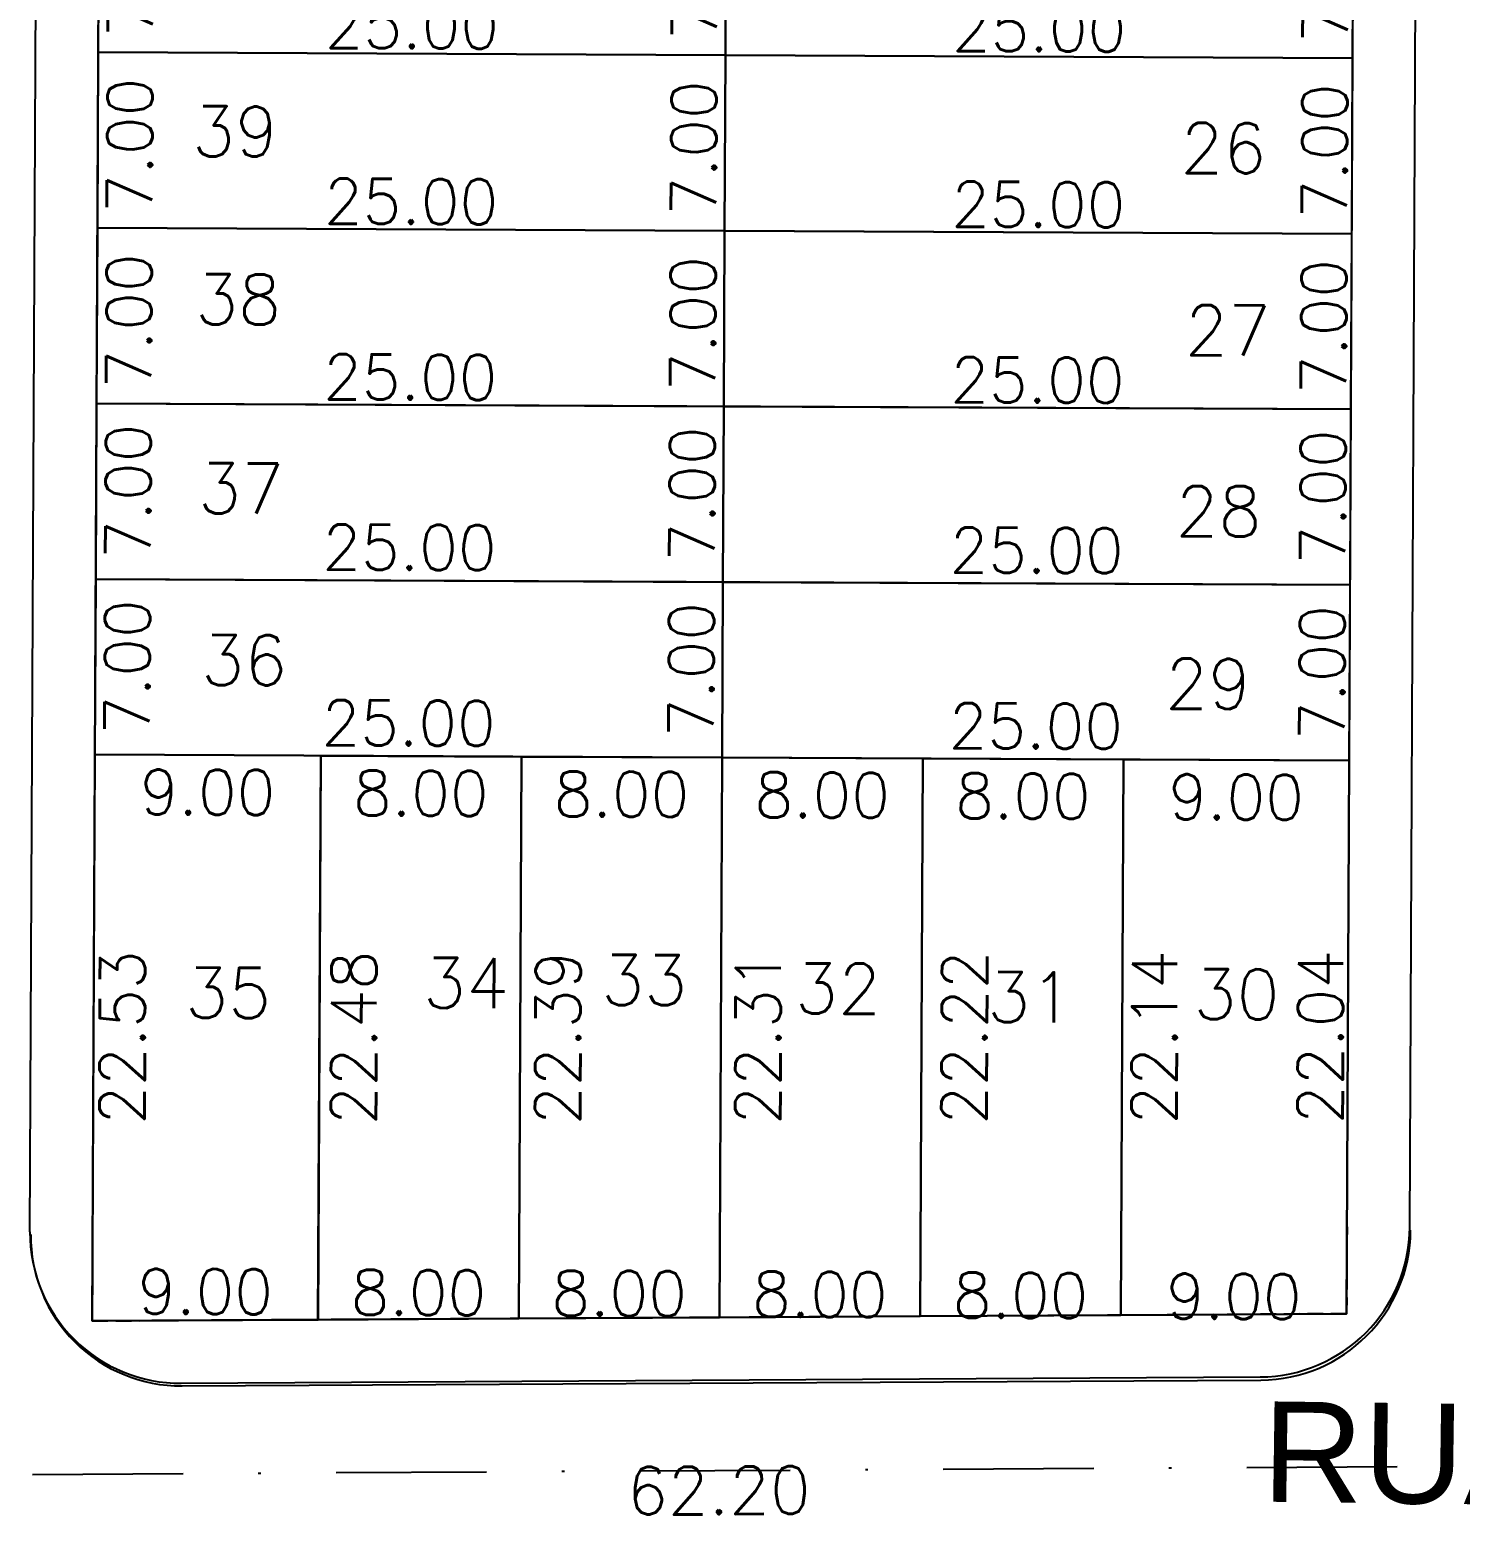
# Model space of a CAD drawing. Header units: millimetres. Extents: x -4430026 to 4783824, y 584 to 9593110.
# Drawn here: x 1814.9 to 1871.9, y 1501.7 to 1561.2 of the extents above; entities that cross this region are included whole.
import ezdxf
from ezdxf.enums import TextEntityAlignment as Align

# ---------------------------------------------------------------- set-up
doc = ezdxf.new("R2010")
doc.units = ezdxf.units.MM
for name, pattern in [('DASHDOT', [1, 0.5, -0.25, 0, -0.25]), ('HIDDEN', [0.375, 0.25, -0.125]), ('HIDDEN2', [0.1875, 0.125, -0.0625])]:
    doc.linetypes.add(name, pattern=pattern)
for name, color, linetype in [('boundary filipe', 6, 'Continuous'), ('BOUNDARY LOTES', 2, 'Continuous'), ('Calçada', 1, 'Continuous'), ('CANTOS', 9, 'HIDDEN'), ('Cota', 8, 'Continuous'), ('COTAS', 8, 'Continuous'), ('Lotes', 2, 'Continuous'), ('Nomes de Ruas', 3, 'Continuous'), ('Numero de lotes', 5, 'Continuous'), ('Projeção', 8, 'HIDDEN2'), ('QUADRA', 4, 'Continuous')]:
    doc.layers.add(name, color=color, linetype=linetype)
doc.styles.add('arcad1', font='romans.shx')
doc.styles.add('ARIAL', font='arial.ttf', dxfattribs={"height": 0.25})
doc.styles.add('ROMANS', font='romans.shx')
doc.dimstyles.new('BOLA100', dxfattribs={"dimscale": 0, "dimtxt": 1.9, "dimasz": 0.18, "dimexe": 0.18, "dimexo": 0.063, "dimgap": 0, "dimtad": 1, "dimzin": 4, "dimdsep": 46, "dimtxsty": 'ROMANS', "dimcen": 0.09, "dimse1": 1, "dimse2": 1, "dimsd1": 1, "dimsd2": 1, "dimclrt": 256, "dimaunit": 1, "dimadec": 4, "dimazin": 0, "dimtfac": 1.2, "dimtix": 1, "dimtmove": 2, "dimatfit": 3, "dimfxl": 1, "dimtvp": 2, "dimtolj": 1, "dimtzin": 4, "dimarcsym": 0})
doc.dimstyles.get("Standard").update_dxf_attribs({"dimtxt": 0.18, "dimasz": 0.18, "dimexe": 0.18, "dimexo": 0.0625, "dimgap": 0.09, "dimtad": 0, "dimtih": 1, "dimtoh": 1, "dimdec": 4, "dimzin": 0, "dimdsep": 46, "dimtxsty": 'Standard', "dimcen": 0.09, "dimadec": 0, "dimazin": 0, "dimtfac": 1, "dimtdec": 4, "dimtofl": 0, "dimtmove": 0, "dimatfit": 3, "dimfxl": 1, "dimtolj": 1, "dimtzin": 0, "dimarcsym": 0})

# ---------------------------------------------------------------- blocks, each defined once
blk = doc.blocks.new('*D14050')
at = {"layer": 'DEFPOINTS', "color": 0, "linetype": 'ByBlock'}
for p in [(1811.216, 1503.577), (1873.418, 1503.939), (1873.428, 1502.193)]:
    blk.add_point(p, dxfattribs=at)
at = {"layer": 'COTAS', "linetype": 'ByBlock', "insert": (1842.322, 1502.961), "char_height": 1.9, "attachment_point": 5, "rotation": 0.33364, "style": 'ROMANS'}
blk.add_mtext('\\A1;62.20', dxfattribs=at)
blk = doc.blocks.new('*D11589')
at = {"layer": 'DEFPOINTS', "color": 0}
for p in [(1822.198, 1532.262), (1822.198, 1532.262), (1822.091, 1509.728)]:
    blk.add_point(p, dxfattribs=at)
at = {"layer": 'Cota', "color": 41, "insert": (1818.544, 1521.012), "char_height": 1.8, "attachment_point": 5, "rotation": 89.72858, "style": 'ROMANS'}
blk.add_mtext('\\A1;22.53', dxfattribs=at)
blk = doc.blocks.new('*D11590')
at = {"layer": 'DEFPOINTS', "color": 0}
for p in [(1826.452, 1532.242), (1831.422, 1532.219), (1826.345, 1509.765)]:
    blk.add_point(p, dxfattribs=at)
at = {"layer": 'Cota', "color": 41, "insert": (1827.769, 1520.997), "char_height": 1.8, "attachment_point": 5, "rotation": 89.72858, "style": 'ROMANS'}
blk.add_mtext('\\A1;22.48', dxfattribs=at)
blk = doc.blocks.new('*D11591')
at = {"layer": 'DEFPOINTS', "color": 0}
for p in [(1834.452, 1532.204), (1839.56, 1532.18), (1834.346, 1509.812)]:
    blk.add_point(p, dxfattribs=at)
at = {"layer": 'Cota', "color": 41, "insert": (1835.907, 1521.001), "char_height": 1.8, "attachment_point": 5, "rotation": 89.72858, "style": 'ROMANS'}
blk.add_mtext('\\A1;22.39', dxfattribs=at)
blk = doc.blocks.new('*D11592')
at = {"layer": 'DEFPOINTS', "color": 0}
for p in [(1842.452, 1532.166), (1847.538, 1532.142), (1842.346, 1509.858)]:
    blk.add_point(p, dxfattribs=at)
at = {"layer": 'Cota', "color": 41, "insert": (1843.885, 1521.005), "char_height": 1.8, "attachment_point": 5, "rotation": 89.72858, "style": 'ROMANS'}
blk.add_mtext('\\A1;22.31', dxfattribs=at)
blk = doc.blocks.new('*D11593')
at = {"layer": 'DEFPOINTS', "color": 0}
for p in [(1850.452, 1532.128), (1855.757, 1532.103), (1850.346, 1509.905)]:
    blk.add_point(p, dxfattribs=at)
at = {"layer": 'Cota', "color": 41, "insert": (1852.104, 1521.009), "char_height": 1.8, "attachment_point": 5, "rotation": 89.72858, "style": 'ROMANS'}
blk.add_mtext('\\A1;22.22', dxfattribs=at)
blk = doc.blocks.new('*D11594')
at = {"layer": 'DEFPOINTS', "color": 0}
for p in [(1858.451, 1532.091), (1863.331, 1532.067), (1858.347, 1509.951)]:
    blk.add_point(p, dxfattribs=at)
at = {"layer": 'Cota', "color": 41, "insert": (1859.679, 1521.015), "char_height": 1.8, "attachment_point": 5, "rotation": 89.72858, "style": 'ROMANS'}
blk.add_mtext('\\A1;22.14', dxfattribs=at)
blk = doc.blocks.new('*D11595')
at = {"layer": 'DEFPOINTS', "color": 0}
for p in [(1867.451, 1532.048), (1869.951, 1532.036), (1867.347, 1510.004)]:
    blk.add_point(p, dxfattribs=at)
at = {"layer": 'Cota', "color": 41, "insert": (1866.299, 1521.031), "char_height": 1.8, "attachment_point": 5, "rotation": 89.72858, "style": 'ROMANS'}
blk.add_mtext('\\A1;22.04', dxfattribs=at)
blk = doc.blocks.new('*D11596')
at = {"layer": 'DEFPOINTS', "color": 0}
for p in [(1817.353, 1511.481), (1826.353, 1511.439), (1826.334, 1507.265)]:
    blk.add_point(p, dxfattribs=at)
at = {"layer": 'Cota', "color": 41, "insert": (1821.851, 1510.887), "char_height": 1.8, "attachment_point": 5, "rotation": 359.72858, "style": 'ROMANS'}
blk.add_mtext('\\A1;9.00', dxfattribs=at)
blk = doc.blocks.new('*D11597')
at = {"layer": 'DEFPOINTS', "color": 0}
for p in [(1826.353, 1511.439), (1834.346, 1509.812), (1834.333, 1507.228)]:
    blk.add_point(p, dxfattribs=at)
at = {"layer": 'Cota', "color": 41, "insert": (1830.351, 1510.846), "char_height": 1.8, "attachment_point": 5, "rotation": 359.72858, "style": 'ROMANS'}
blk.add_mtext('\\A1;8.00', dxfattribs=at)
blk = doc.blocks.new('*D11598')
at = {"layer": 'DEFPOINTS', "color": 0}
for p in [(1834.346, 1509.812), (1842.346, 1509.858), (1842.333, 1507.19)]:
    blk.add_point(p, dxfattribs=at)
at = {"layer": 'Cota', "color": 41, "insert": (1838.35, 1510.809), "char_height": 1.8, "attachment_point": 5, "rotation": 359.72858, "style": 'ROMANS'}
blk.add_mtext('\\A1;8.00', dxfattribs=at)
blk = doc.blocks.new('*D11599')
at = {"layer": 'DEFPOINTS', "color": 0}
for p in [(1842.346, 1509.858), (1850.346, 1509.905), (1850.333, 1507.152)]:
    blk.add_point(p, dxfattribs=at)
at = {"layer": 'Cota', "color": 41, "insert": (1846.35, 1510.771), "char_height": 1.8, "attachment_point": 5, "rotation": 359.72858, "style": 'ROMANS'}
blk.add_mtext('\\A1;8.00', dxfattribs=at)
blk = doc.blocks.new('*D11600')
at = {"layer": 'DEFPOINTS', "color": 0}
for p in [(1850.346, 1509.905), (1858.347, 1509.951), (1858.333, 1507.114)]:
    blk.add_point(p, dxfattribs=at)
at = {"layer": 'Cota', "color": 41, "insert": (1854.35, 1510.733), "char_height": 1.8, "attachment_point": 5, "rotation": 359.72858, "style": 'ROMANS'}
blk.add_mtext('\\A1;8.00', dxfattribs=at)
blk = doc.blocks.new('*D11601')
at = {"layer": 'DEFPOINTS', "color": 0}
for p in [(1858.347, 1509.951), (1867.347, 1510.004), (1867.333, 1507.071)]:
    blk.add_point(p, dxfattribs=at)
at = {"layer": 'Cota', "color": 41, "insert": (1862.85, 1510.693), "char_height": 1.8, "attachment_point": 5, "rotation": 359.72858, "style": 'ROMANS'}
blk.add_mtext('\\A1;9.00', dxfattribs=at)
blk = doc.blocks.new('*D11602')
at = {"layer": 'DEFPOINTS', "color": 0}
for p in [(1817.452, 1532.285), (1826.452, 1532.242), (1826.428, 1527.166)]:
    blk.add_point(p, dxfattribs=at)
at = {"layer": 'Cota', "color": 41, "insert": (1821.945, 1530.788), "char_height": 1.8, "attachment_point": 5, "rotation": 359.72858, "style": 'ROMANS'}
blk.add_mtext('\\A1;9.00', dxfattribs=at)
blk = doc.blocks.new('*D11603')
at = {"layer": 'DEFPOINTS', "color": 0}
for p in [(1826.452, 1532.242), (1834.452, 1532.204), (1834.428, 1527.128)]:
    blk.add_point(p, dxfattribs=at)
at = {"layer": 'Cota', "color": 41, "insert": (1830.445, 1530.747), "char_height": 1.8, "attachment_point": 5, "rotation": 359.72858, "style": 'ROMANS'}
blk.add_mtext('\\A1;8.00', dxfattribs=at)
blk = doc.blocks.new('*D11604')
at = {"layer": 'DEFPOINTS', "color": 0}
for p in [(1834.452, 1532.204), (1842.452, 1532.166), (1842.428, 1527.091)]:
    blk.add_point(p, dxfattribs=at)
at = {"layer": 'Cota', "color": 41, "insert": (1838.445, 1530.709), "char_height": 1.8, "attachment_point": 5, "rotation": 359.72858, "style": 'ROMANS'}
blk.add_mtext('\\A1;8.00', dxfattribs=at)
blk = doc.blocks.new('*D11605')
at = {"layer": 'DEFPOINTS', "color": 0}
for p in [(1842.452, 1532.166), (1850.452, 1532.128), (1850.428, 1527.053)]:
    blk.add_point(p, dxfattribs=at)
at = {"layer": 'Cota', "color": 41, "insert": (1846.445, 1530.672), "char_height": 1.8, "attachment_point": 5, "rotation": 359.72858, "style": 'ROMANS'}
blk.add_mtext('\\A1;8.00', dxfattribs=at)
blk = doc.blocks.new('*D11606')
at = {"layer": 'DEFPOINTS', "color": 0}
for p in [(1850.452, 1532.128), (1858.451, 1532.091), (1858.427, 1527.015)]:
    blk.add_point(p, dxfattribs=at)
at = {"layer": 'Cota', "color": 41, "insert": (1854.445, 1530.634), "char_height": 1.8, "attachment_point": 5, "rotation": 359.72858, "style": 'ROMANS'}
blk.add_mtext('\\A1;8.00', dxfattribs=at)
blk = doc.blocks.new('*D11607')
at = {"layer": 'DEFPOINTS', "color": 0}
for p in [(1858.451, 1532.091), (1867.451, 1532.048), (1867.427, 1526.972)]:
    blk.add_point(p, dxfattribs=at)
at = {"layer": 'Cota', "color": 41, "insert": (1862.944, 1530.593), "char_height": 1.8, "attachment_point": 5, "rotation": 359.72858, "style": 'ROMANS'}
blk.add_mtext('\\A1;9.00', dxfattribs=at)
blk = doc.blocks.new('*D11608')
at = {"layer": 'DEFPOINTS', "color": 0}
for p in [(1817.448, 1531.48), (1842.448, 1531.361), (1842.441, 1529.885)]:
    blk.add_point(p, dxfattribs=at)
at = {"layer": 'Cota', "color": 41, "insert": (1829.958, 1533.545), "char_height": 1.8, "attachment_point": 5, "rotation": 359.72858, "style": 'ROMANS'}
blk.add_mtext('\\A1;25.00', dxfattribs=at)
blk = doc.blocks.new('*D11609')
at = {"layer": 'DEFPOINTS', "color": 0}
for p in [(1842.448, 1531.361), (1867.448, 1531.243), (1867.441, 1529.767)]:
    blk.add_point(p, dxfattribs=at)
at = {"layer": 'Cota', "color": 41, "insert": (1854.958, 1533.426), "char_height": 1.8, "attachment_point": 5, "rotation": 359.72858, "style": 'ROMANS'}
blk.add_mtext('\\A1;25.00', dxfattribs=at)
blk = doc.blocks.new('*D11610')
at = {"layer": 'DEFPOINTS', "color": 0}
for p in [(1817.485, 1539.285), (1822.358, 1539.262), (1817.452, 1532.285)]:
    blk.add_point(p, dxfattribs=at)
at = {"layer": 'Cota', "color": 41, "insert": (1818.741, 1535.779), "char_height": 1.8, "attachment_point": 5, "rotation": 89.72858, "style": 'ROMANS'}
blk.add_mtext('\\A1;7.00', dxfattribs=at)
blk = doc.blocks.new('*D11611')
at = {"layer": 'DEFPOINTS', "color": 0}
for p in [(1842.485, 1539.166), (1844.84, 1539.155), (1842.452, 1532.166)]:
    blk.add_point(p, dxfattribs=at)
at = {"layer": 'Cota', "color": 41, "insert": (1841.223, 1535.672), "char_height": 1.8, "attachment_point": 5, "rotation": 89.72858, "style": 'ROMANS'}
blk.add_mtext('\\A1;7.00', dxfattribs=at)
blk = doc.blocks.new('*D11612')
at = {"layer": 'DEFPOINTS', "color": 0}
for p in [(1867.485, 1539.048), (1869.984, 1539.036), (1867.451, 1532.048)]:
    blk.add_point(p, dxfattribs=at)
at = {"layer": 'Cota', "color": 41, "insert": (1866.368, 1535.553), "char_height": 1.8, "attachment_point": 5, "rotation": 89.72858, "style": 'ROMANS'}
blk.add_mtext('\\A1;7.00', dxfattribs=at)
blk = doc.blocks.new('*D11613')
at = {"layer": 'DEFPOINTS', "color": 0}
for p in [(1817.481, 1538.48), (1842.481, 1538.361), (1842.474, 1536.885)]:
    blk.add_point(p, dxfattribs=at)
at = {"layer": 'Cota', "color": 41, "insert": (1829.991, 1540.545), "char_height": 1.8, "attachment_point": 5, "rotation": 359.72858, "style": 'ROMANS'}
blk.add_mtext('\\A1;25.00', dxfattribs=at)
blk = doc.blocks.new('*D11614')
at = {"layer": 'DEFPOINTS', "color": 0}
for p in [(1842.481, 1538.361), (1867.481, 1538.243), (1867.474, 1536.767)]:
    blk.add_point(p, dxfattribs=at)
at = {"layer": 'Cota', "color": 41, "insert": (1854.991, 1540.426), "char_height": 1.8, "attachment_point": 5, "rotation": 359.72858, "style": 'ROMANS'}
blk.add_mtext('\\A1;25.00', dxfattribs=at)
blk = doc.blocks.new('*D11615')
at = {"layer": 'DEFPOINTS', "color": 0}
for p in [(1817.518, 1546.285), (1822.391, 1546.262), (1817.485, 1539.285)]:
    blk.add_point(p, dxfattribs=at)
at = {"layer": 'Cota', "color": 41, "insert": (1818.775, 1542.779), "char_height": 1.8, "attachment_point": 5, "rotation": 89.72858, "style": 'ROMANS'}
blk.add_mtext('\\A1;7.00', dxfattribs=at)
blk = doc.blocks.new('*D11616')
at = {"layer": 'DEFPOINTS', "color": 0}
for p in [(1842.518, 1546.166), (1844.873, 1546.155), (1842.485, 1539.166)]:
    blk.add_point(p, dxfattribs=at)
at = {"layer": 'Cota', "color": 41, "insert": (1841.256, 1542.672), "char_height": 1.8, "attachment_point": 5, "rotation": 89.72858, "style": 'ROMANS'}
blk.add_mtext('\\A1;7.00', dxfattribs=at)
blk = doc.blocks.new('*D11617')
at = {"layer": 'DEFPOINTS', "color": 0}
for p in [(1867.518, 1546.048), (1870.018, 1546.036), (1867.485, 1539.048)]:
    blk.add_point(p, dxfattribs=at)
at = {"layer": 'Cota', "color": 41, "insert": (1866.401, 1542.553), "char_height": 1.8, "attachment_point": 5, "rotation": 89.72858, "style": 'ROMANS'}
blk.add_mtext('\\A1;7.00', dxfattribs=at)
blk = doc.blocks.new('*D11618')
at = {"layer": 'DEFPOINTS', "color": 0}
for p in [(1817.513, 1545.266), (1842.513, 1545.148), (1842.506, 1543.672)]:
    blk.add_point(p, dxfattribs=at)
at = {"layer": 'Cota', "color": 41, "insert": (1830.023, 1547.331), "char_height": 1.8, "attachment_point": 5, "rotation": 359.72858, "style": 'ROMANS'}
blk.add_mtext('\\A1;25.00', dxfattribs=at)
blk = doc.blocks.new('*D11619')
at = {"layer": 'DEFPOINTS', "color": 0}
for p in [(1842.513, 1545.148), (1867.513, 1545.029), (1867.506, 1543.553)]:
    blk.add_point(p, dxfattribs=at)
at = {"layer": 'Cota', "color": 41, "insert": (1855.023, 1547.213), "char_height": 1.8, "attachment_point": 5, "rotation": 359.72858, "style": 'ROMANS'}
blk.add_mtext('\\A1;25.00', dxfattribs=at)
blk = doc.blocks.new('*D11620')
at = {"layer": 'DEFPOINTS', "color": 0}
for p in [(1817.55, 1553.071), (1822.423, 1553.048), (1817.517, 1546.071)]:
    blk.add_point(p, dxfattribs=at)
at = {"layer": 'Cota', "color": 41, "insert": (1818.807, 1549.565), "char_height": 1.8, "attachment_point": 5, "rotation": 89.72858, "style": 'ROMANS'}
blk.add_mtext('\\A1;7.00', dxfattribs=at)
blk = doc.blocks.new('*D11621')
at = {"layer": 'DEFPOINTS', "color": 0}
for p in [(1842.55, 1552.953), (1844.905, 1552.941), (1842.517, 1545.953)]:
    blk.add_point(p, dxfattribs=at)
at = {"layer": 'Cota', "color": 41, "insert": (1841.289, 1549.459), "char_height": 1.8, "attachment_point": 5, "rotation": 89.72858, "style": 'ROMANS'}
blk.add_mtext('\\A1;7.00', dxfattribs=at)
blk = doc.blocks.new('*D11622')
at = {"layer": 'DEFPOINTS', "color": 0}
for p in [(1867.55, 1552.834), (1870.05, 1552.822), (1867.517, 1545.834)]:
    blk.add_point(p, dxfattribs=at)
at = {"layer": 'Cota', "color": 41, "insert": (1866.433, 1549.339), "char_height": 1.8, "attachment_point": 5, "rotation": 89.72858, "style": 'ROMANS'}
blk.add_mtext('\\A1;7.00', dxfattribs=at)
blk = doc.blocks.new('*D11623')
at = {"layer": 'DEFPOINTS', "color": 0}
for p in [(1817.547, 1552.266), (1842.546, 1552.148), (1842.539, 1550.672)]:
    blk.add_point(p, dxfattribs=at)
at = {"layer": 'Cota', "color": 41, "insert": (1830.057, 1554.331), "char_height": 1.8, "attachment_point": 5, "rotation": 359.72858, "style": 'ROMANS'}
blk.add_mtext('\\A1;25.00', dxfattribs=at)
blk = doc.blocks.new('*D11624')
at = {"layer": 'DEFPOINTS', "color": 0}
for p in [(1842.546, 1552.148), (1867.546, 1552.029), (1867.539, 1550.553)]:
    blk.add_point(p, dxfattribs=at)
at = {"layer": 'Cota', "color": 41, "insert": (1855.056, 1554.212), "char_height": 1.8, "attachment_point": 5, "rotation": 359.72858, "style": 'ROMANS'}
blk.add_mtext('\\A1;25.00', dxfattribs=at)
blk = doc.blocks.new('*D11625')
at = {"layer": 'DEFPOINTS', "color": 0}
for p in [(1817.584, 1560.071), (1822.456, 1560.048), (1817.55, 1553.071)]:
    blk.add_point(p, dxfattribs=at)
at = {"layer": 'Cota', "color": 41, "insert": (1818.84, 1556.565), "char_height": 1.8, "attachment_point": 5, "rotation": 89.72858, "style": 'ROMANS'}
blk.add_mtext('\\A1;7.00', dxfattribs=at)
blk = doc.blocks.new('*D11626')
at = {"layer": 'DEFPOINTS', "color": 0}
for p in [(1842.583, 1559.953), (1844.938, 1559.941), (1842.55, 1552.953)]:
    blk.add_point(p, dxfattribs=at)
at = {"layer": 'Cota', "color": 41, "insert": (1841.322, 1556.458), "char_height": 1.8, "attachment_point": 5, "rotation": 89.72858, "style": 'ROMANS'}
blk.add_mtext('\\A1;7.00', dxfattribs=at)
blk = doc.blocks.new('*D11627')
at = {"layer": 'DEFPOINTS', "color": 0}
for p in [(1867.583, 1559.834), (1870.083, 1559.822), (1867.55, 1552.834)]:
    blk.add_point(p, dxfattribs=at)
at = {"layer": 'Cota', "color": 41, "insert": (1866.466, 1556.339), "char_height": 1.8, "attachment_point": 5, "rotation": 89.72858, "style": 'ROMANS'}
blk.add_mtext('\\A1;7.00', dxfattribs=at)
blk = doc.blocks.new('*D11628')
at = {"layer": 'DEFPOINTS', "color": 0}
for p in [(1817.58, 1559.266), (1842.579, 1559.147), (1842.572, 1557.672)]:
    blk.add_point(p, dxfattribs=at)
at = {"layer": 'Cota', "color": 41, "insert": (1830.09, 1561.331), "char_height": 1.8, "attachment_point": 5, "rotation": 359.72858, "style": 'ROMANS'}
blk.add_mtext('\\A1;25.00', dxfattribs=at)
blk = doc.blocks.new('*D11629')
at = {"layer": 'DEFPOINTS', "color": 0}
for p in [(1842.579, 1559.147), (1867.579, 1559.029), (1867.572, 1557.553)]:
    blk.add_point(p, dxfattribs=at)
at = {"layer": 'Cota', "color": 41, "insert": (1855.089, 1561.212), "char_height": 1.8, "attachment_point": 5, "rotation": 359.72858, "style": 'ROMANS'}
blk.add_mtext('\\A1;25.00', dxfattribs=at)
blk = doc.blocks.new('*D11630')
at = {"layer": 'DEFPOINTS', "color": 0}
for p in [(1817.617, 1567.071), (1822.49, 1567.048), (1817.584, 1560.071)]:
    blk.add_point(p, dxfattribs=at)
at = {"layer": 'Cota', "color": 41, "insert": (1818.873, 1563.565), "char_height": 1.8, "attachment_point": 5, "rotation": 89.72858, "style": 'ROMANS'}
blk.add_mtext('\\A1;7.00', dxfattribs=at)
blk = doc.blocks.new('*D11631')
at = {"layer": 'DEFPOINTS', "color": 0}
for p in [(1842.616, 1566.952), (1844.971, 1566.941), (1842.583, 1559.953)]:
    blk.add_point(p, dxfattribs=at)
at = {"layer": 'Cota', "color": 41, "insert": (1841.355, 1563.458), "char_height": 1.8, "attachment_point": 5, "rotation": 89.72858, "style": 'ROMANS'}
blk.add_mtext('\\A1;7.00', dxfattribs=at)
blk = doc.blocks.new('*D11632')
at = {"layer": 'DEFPOINTS', "color": 0}
for p in [(1867.616, 1566.834), (1870.116, 1566.822), (1867.583, 1559.834)]:
    blk.add_point(p, dxfattribs=at)
at = {"layer": 'Cota', "color": 41, "insert": (1866.5, 1563.339), "char_height": 1.8, "attachment_point": 5, "rotation": 89.72858, "style": 'ROMANS'}
blk.add_mtext('\\A1;7.00', dxfattribs=at)

msp = doc.modelspace()

# ---------------------------------------------------------------- linework, layer by layer
at = {"layer": 'boundary filipe', "elevation": 2.439}
msp.add_lwpolyline([(1817.345, 1509.713), (1818.311, 1713.559), (1868.31, 1713.323), (1867.347, 1510.004), (1817.345, 1509.713)], close=True, dxfattribs=at)
at = {"layer": 'BOUNDARY LOTES', "elevation": 2.439}
for points in [[(1842.617, 1567.166), (1817.618, 1567.284), (1817.585, 1560.284), (1842.584, 1560.166)], [(1867.617, 1567.048), (1842.617, 1567.166), (1842.584, 1560.166), (1867.584, 1560.048)], [(1842.584, 1560.166), (1817.585, 1560.284), (1817.551, 1553.285), (1842.551, 1553.166)], [(1867.584, 1560.048), (1842.584, 1560.166), (1842.551, 1553.166), (1867.551, 1553.048)], [(1842.551, 1553.166), (1817.551, 1553.285), (1817.518, 1546.285), (1842.518, 1546.166)], [(1867.551, 1553.048), (1842.551, 1553.166), (1842.518, 1546.166), (1867.518, 1546.048)], [(1842.518, 1546.166), (1817.518, 1546.285), (1817.485, 1539.285), (1842.485, 1539.166)], [(1842.518, 1546.166), (1817.518, 1546.285), (1817.485, 1539.285), (1842.485, 1539.166)], [(1867.518, 1546.048), (1842.518, 1546.166), (1842.485, 1539.166), (1867.485, 1539.048)], [(1842.485, 1539.166), (1817.485, 1539.285), (1817.452, 1532.285), (1842.452, 1532.166)], [(1867.485, 1539.048), (1842.485, 1539.166), (1842.452, 1532.166), (1867.451, 1532.048)], [(1826.452, 1532.242), (1817.452, 1532.285), (1817.345, 1509.713), (1826.344, 1509.765)], [(1834.452, 1532.204), (1826.452, 1532.242), (1826.345, 1509.765), (1834.346, 1509.812)], [(1842.452, 1532.166), (1834.452, 1532.204), (1834.347, 1509.812), (1842.346, 1509.858)], [(1850.452, 1532.128), (1842.452, 1532.166), (1842.346, 1509.858), (1850.346, 1509.905)], [(1858.451, 1532.091), (1850.452, 1532.128), (1850.346, 1509.905), (1858.347, 1509.951)], [(1867.451, 1532.048), (1858.451, 1532.091), (1858.347, 1509.951), (1867.347, 1510.004)]]:
    msp.add_lwpolyline(points, close=True, dxfattribs=at)
at = {"layer": 'Calçada'}
for p, q in [((1814.862, 1513.262, 2.439), (1815.794, 1710.071, 2.439)), ((1869.863, 1513.455, 2.439), (1870.793, 1709.811, 2.439)), ((1820.897, 1507.233, 2.439), (1863.898, 1507.484, 2.439))]:
    msp.add_line(p, q, dxfattribs=at)
at = {"layer": 'Calçada', "lineweight": -3}
msp.add_line((1820.926, 1507.125), (1863.928, 1507.358), dxfattribs=at)
msp.add_line((1820.926, 1507.125), (1863.928, 1507.358), dxfattribs=at)
at = {"layer": 'Calçada'}
for centre, start, end in [((1820.862, 1513.233, 2.439), 179.72858, 270.33364), ((1863.863, 1513.484, 2.439), 270.33364, 359.72858)]:
    msp.add_arc(centre, 6, start, end, dxfattribs=at)
at = {"layer": 'Calçada', "lineweight": -3}
for centre, start, end in [((1820.893, 1513.125), 179.70531, 270.31037), ((1820.893, 1513.125), 179.70531, 270.31037), ((1863.895, 1513.358), 270.31037, 359.70531), ((1863.895, 1513.358), 270.31037, 359.70531)]:
    msp.add_arc(centre, 6, start, end, dxfattribs=at)
at = {"layer": 'CANTOS', "ltscale": 2.5, "elevation": 2.439}
for points in [[(1817.362, 1513.25), (1817.345, 1509.713), (1820.882, 1509.733)], [(1867.363, 1513.467), (1867.347, 1510.004), (1863.884, 1509.984)]]:
    msp.add_lwpolyline(points, dxfattribs=at)
at = {"layer": 'Lotes'}
for p, q in [((1842.346, 1509.858, 2.439), (1843.31, 1713.441, 2.439)), ((1867.584, 1560.048, 2.439), (1817.585, 1560.284, 2.439)), ((1867.551, 1553.048, 2.439), (1817.551, 1553.285, 2.439)), ((1867.518, 1546.048, 2.439), (1817.518, 1546.285, 2.439)), ((1867.485, 1539.048, 2.439), (1817.485, 1539.285, 2.439)), ((1867.485, 1539.048, 2.439), (1817.485, 1539.285, 2.439)), ((1867.485, 1539.048, 2.439), (1817.485, 1539.285, 2.439)), ((1867.485, 1539.048, 2.439), (1817.485, 1539.285, 2.439)), ((1867.451, 1532.048, 2.439), (1817.452, 1532.285, 2.439)), ((1826.345, 1509.765, 2.439), (1826.452, 1532.242, 2.439)), ((1834.346, 1509.812, 2.439), (1834.452, 1532.204, 2.439)), ((1850.346, 1509.905, 2.439), (1850.452, 1532.128, 2.439)), ((1858.347, 1509.951, 2.439), (1858.451, 1532.091, 2.439))]:
    msp.add_line(p, q, dxfattribs=at)
at = {"layer": 'Lotes', "elevation": 2.439}
for points in [[(1826.452, 1532.242), (1817.452, 1532.285), (1817.345, 1509.713), (1826.344, 1509.765)], [(1826.452, 1532.242), (1834.452, 1532.204), (1834.346, 1509.812), (1826.344, 1509.765)], [(1834.452, 1532.204), (1842.452, 1532.166), (1842.346, 1509.858), (1834.347, 1509.812)], [(1842.452, 1532.166), (1850.452, 1532.128), (1850.346, 1509.905), (1842.346, 1509.858)], [(1850.452, 1532.128), (1858.451, 1532.091), (1858.347, 1509.951), (1850.346, 1509.905)], [(1858.451, 1532.091), (1867.451, 1532.048), (1867.347, 1510.004), (1858.347, 1509.951)]]:
    msp.add_lwpolyline(points, close=True, dxfattribs=at)
at = {"layer": 'Projeção', "linetype": 'DASHDOT', "ltscale": 12}
msp.add_line((1669.767, 1502.753, 2.439), (2314.916, 1506.51, 2.439), dxfattribs=at)
at = {"layer": 'QUADRA', "elevation": 2.439}
msp.add_lwpolyline([(1817.345, 1509.713), (1818.311, 1713.559), (1868.31, 1713.323), (1867.347, 1510.004), (1817.345, 1509.713)], close=True, dxfattribs=at)

# ---------------------------------------------------------------- texts
at = {"layer": 'Nomes de Ruas', "extrusion": (-0.084173, 0.020544, 0.996239), "style": 'ARIAL'}
msp.add_text('RUA 36  .', height=4, rotation=102.96746, dxfattribs=at).set_placement((-1906.294, 1460.346, -127.007), align=Align.MIDDLE_CENTER)
at = {"layer": 'Numero de lotes', "style": 'arcad1'}
for s, p in [('39', (1823.042, 1557.124, 2.439)), ('26', (1862.432, 1556.457, 2.439)), ('38', (1823.163, 1550.428, 2.439)), ('27', (1862.614, 1549.197, 2.439)), ('37', (1823.282, 1542.896, 2.439)), ('28', (1862.24, 1541.985, 2.439)), ('36', (1823.402, 1536.048, 2.439)), ('29', (1861.821, 1535.108, 2.439)), ('35', (1822.766, 1522.79, 2.439)), ('34', (1832.243, 1523.184, 2.439)), ('33', (1839.35, 1523.301, 2.439)), ('32', (1847.072, 1522.96, 2.439)), ('31', (1854.732, 1522.62, 2.439)), ('30', (1862.958, 1522.733, 2.439))]:
    msp.add_text(s, height=2, rotation=359.72858, dxfattribs=at).set_placement(p, align=Align.MIDDLE_CENTER)

# ---------------------------------------------------------------- dimensions: what is measured, and where the dimension line sits
at = {"layer": 'Cota'}
for p1, p2, distance, picture, middle in [((1817.584, 1560.071, 2.439), (1817.617, 1567.071, 2.439), -4.873, '*D11630', (1818.873, 1563.565, 2.439)), ((1842.583, 1559.953, 2.439), (1842.616, 1566.952, 2.439), -2.355, '*D11631', (1841.355, 1563.458, 2.439)), ((1867.583, 1559.834, 2.439), (1867.616, 1566.834, 2.439), -2.5, '*D11632', (1866.5, 1563.339, 2.439)), ((1817.58, 1559.266, 2.439), (1842.579, 1559.147, 2.439), -1.476, '*D11628', (1830.09, 1561.331, 2.439)), ((1817.55, 1553.071, 2.439), (1817.584, 1560.071, 2.439), -4.873, '*D11625', (1818.84, 1556.565, 2.439)), ((1842.55, 1552.953, 2.439), (1842.583, 1559.953, 2.439), -2.355, '*D11626', (1841.322, 1556.458, 2.439)), ((1867.55, 1552.834, 2.439), (1867.583, 1559.834, 2.439), -2.5, '*D11627', (1866.466, 1556.339, 2.439)), ((1817.547, 1552.266, 2.439), (1842.546, 1552.148, 2.439), -1.476, '*D11623', (1830.057, 1554.331, 2.439)), ((1817.517, 1546.071, 2.439), (1817.55, 1553.071, 2.439), -4.873, '*D11620', (1818.807, 1549.565, 2.439)), ((1842.517, 1545.953, 2.439), (1842.55, 1552.953, 2.439), -2.355, '*D11621', (1841.289, 1549.459, 2.439)), ((1867.517, 1545.834, 2.439), (1867.55, 1552.834, 2.439), -2.5, '*D11622', (1866.433, 1549.339, 2.439)), ((1817.513, 1545.266, 2.439), (1842.513, 1545.148, 2.439), -1.476, '*D11618', (1830.023, 1547.331, 2.439)), ((1817.485, 1539.285, 2.439), (1817.518, 1546.285, 2.439), -4.873, '*D11615', (1818.775, 1542.779, 2.439)), ((1842.485, 1539.166, 2.439), (1842.518, 1546.166, 2.439), -2.355, '*D11616', (1841.256, 1542.672, 2.439)), ((1867.485, 1539.048, 2.439), (1867.518, 1546.048, 2.439), -2.5, '*D11617', (1866.401, 1542.553, 2.439)), ((1817.481, 1538.48, 2.439), (1842.481, 1538.361, 2.439), -1.476, '*D11613', (1829.991, 1540.545, 2.439)), ((1817.452, 1532.285, 2.439), (1817.485, 1539.285, 2.439), -4.873, '*D11610', (1818.741, 1535.779, 2.439)), ((1842.452, 1532.166, 2.439), (1842.485, 1539.166, 2.439), -2.355, '*D11611', (1841.223, 1535.672, 2.439)), ((1867.451, 1532.048, 2.439), (1867.485, 1539.048, 2.439), -2.5, '*D11612', (1866.368, 1535.553, 2.439)), ((1817.448, 1531.48, 2.439), (1842.448, 1531.361, 2.439), -1.476, '*D11608', (1829.958, 1533.545, 2.439)), ((1822.091, 1509.728, 2.439), (1822.198, 1532.262, 2.439), 0, '*D11589', (1818.544, 1521.012, 2.439)), ((1817.452, 1532.285, 2.439), (1826.452, 1532.242, 2.439), -5.076, '*D11602', (1821.945, 1530.788, 2.439)), ((1826.345, 1509.765, 2.439), (1826.452, 1532.242, 2.439), -4.97, '*D11590', (1827.769, 1520.997, 2.439)), ((1834.346, 1509.812, 2.439), (1834.452, 1532.204, 2.439), -5.109, '*D11591', (1835.907, 1521.001, 2.439)), ((1842.346, 1509.858, 2.439), (1842.452, 1532.166, 2.439), -5.086, '*D11592', (1843.885, 1521.005, 2.439)), ((1850.346, 1509.905, 2.439), (1850.452, 1532.128, 2.439), -5.305, '*D11593', (1852.104, 1521.009, 2.439)), ((1858.347, 1509.951, 2.439), (1858.451, 1532.091, 2.439), -4.88, '*D11594', (1859.679, 1521.015, 2.439)), ((1867.347, 1510.004, 2.439), (1867.451, 1532.048, 2.439), -2.5, '*D11595', (1866.299, 1521.031, 2.439)), ((1817.353, 1511.481, 2.439), (1826.353, 1511.439, 2.439), -4.173, '*D11596', (1821.851, 1510.887, 2.439))]:
    dim = msp.add_aligned_dim(p1=p1, p2=p2, distance=distance, dimstyle='Standard', override={"dimtxt": 1.8, "dimexo": 0.063, "dimgap": 0, "dimtih": 0, "dimtoh": 0, "dimdec": 2, "dimzin": 4, "dimtxsty": 'ROMANS', "dimse1": 1, "dimse2": 1, "dimsd1": 1, "dimsd2": 1, "dimclrt": 41, "dimtfac": 1.2, "dimtdec": 2, "dimtix": 1, "dimtofl": 1, "dimtmove": 2, "dimfxl": 0.18, "dimfxlon": 1, "dimtvp": 2, "dimtzin": 4}, dxfattribs=at)
    dim.commit()
    dim.dimension.update_dxf_attribs({"geometry": picture, "text_midpoint": middle})
for base, p1, p2, picture, middle in [((1867.572, 1557.553, 2.439), (1842.579, 1559.147, 2.439), (1867.579, 1559.029, 2.439), '*D11629', (1855.089, 1561.212, 2.439)), ((1867.539, 1550.553, 2.439), (1842.546, 1552.148, 2.439), (1867.546, 1552.029, 2.439), '*D11624', (1855.056, 1554.212, 2.439)), ((1867.506, 1543.553, 2.439), (1842.513, 1545.148, 2.439), (1867.513, 1545.029, 2.439), '*D11619', (1855.023, 1547.213, 2.439)), ((1867.474, 1536.767, 2.439), (1842.481, 1538.361, 2.439), (1867.481, 1538.243, 2.439), '*D11614', (1854.991, 1540.426, 2.439)), ((1867.441, 1529.767, 2.439), (1842.448, 1531.361, 2.439), (1867.448, 1531.243, 2.439), '*D11609', (1854.958, 1533.426, 2.439)), ((1834.428, 1527.128, 2.439), (1826.452, 1532.242, 2.439), (1834.452, 1532.204, 2.439), '*D11603', (1830.445, 1530.747, 2.439)), ((1842.428, 1527.091, 2.439), (1834.452, 1532.204, 2.439), (1842.452, 1532.166, 2.439), '*D11604', (1838.445, 1530.709, 2.439)), ((1850.428, 1527.053, 2.439), (1842.452, 1532.166, 2.439), (1850.452, 1532.128, 2.439), '*D11605', (1846.445, 1530.672, 2.439)), ((1858.427, 1527.015, 2.439), (1850.452, 1532.128, 2.439), (1858.451, 1532.091, 2.439), '*D11606', (1854.445, 1530.634, 2.439)), ((1867.427, 1526.972, 2.439), (1858.451, 1532.091, 2.439), (1867.451, 1532.048, 2.439), '*D11607', (1862.944, 1530.593, 2.439)), ((1834.333, 1507.228, 2.439), (1826.353, 1511.439, 2.439), (1834.346, 1509.812, 2.439), '*D11597', (1830.351, 1510.846, 2.439)), ((1842.333, 1507.19, 2.439), (1834.346, 1509.812, 2.439), (1842.346, 1509.858, 2.439), '*D11598', (1838.35, 1510.809, 2.439)), ((1850.333, 1507.152, 2.439), (1842.346, 1509.858, 2.439), (1850.346, 1509.905, 2.439), '*D11599', (1846.35, 1510.771, 2.439)), ((1858.333, 1507.114, 2.439), (1850.346, 1509.905, 2.439), (1858.347, 1509.951, 2.439), '*D11600', (1854.35, 1510.733, 2.439)), ((1867.333, 1507.071, 2.439), (1858.347, 1509.951, 2.439), (1867.347, 1510.004, 2.439), '*D11601', (1862.85, 1510.693, 2.439))]:
    dim = msp.add_linear_dim(base=base, p1=p1, p2=p2, angle=179.72858, dimstyle='Standard', override={"dimtxt": 1.8, "dimexo": 0.063, "dimgap": 0, "dimtih": 0, "dimtoh": 0, "dimdec": 2, "dimzin": 4, "dimtxsty": 'ROMANS', "dimse1": 1, "dimse2": 1, "dimsd1": 1, "dimsd2": 1, "dimclrt": 41, "dimtfac": 1.2, "dimtdec": 2, "dimtix": 1, "dimtofl": 1, "dimtmove": 2, "dimfxl": 0.18, "dimfxlon": 1, "dimtvp": 2, "dimtzin": 4}, dxfattribs=at)
    dim.commit()
    dim.dimension.update_dxf_attribs({"geometry": picture, "text_midpoint": middle})
at = {"layer": 'COTAS', "linetype": 'ByBlock'}
dim = msp.add_aligned_dim(p1=(1811.216, 1503.577, 2.439), p2=(1873.418, 1503.939, 2.439), distance=-1.747, dimstyle='BOLA100', override={"dimscale": 1, "dimfxl": 0.18}, dxfattribs=at)
dim.commit()
dim.dimension.update_dxf_attribs({"geometry": '*D14050', "text_midpoint": (1842.322, 1502.961, 2.439)})

doc.saveas('drawing.dxf')
